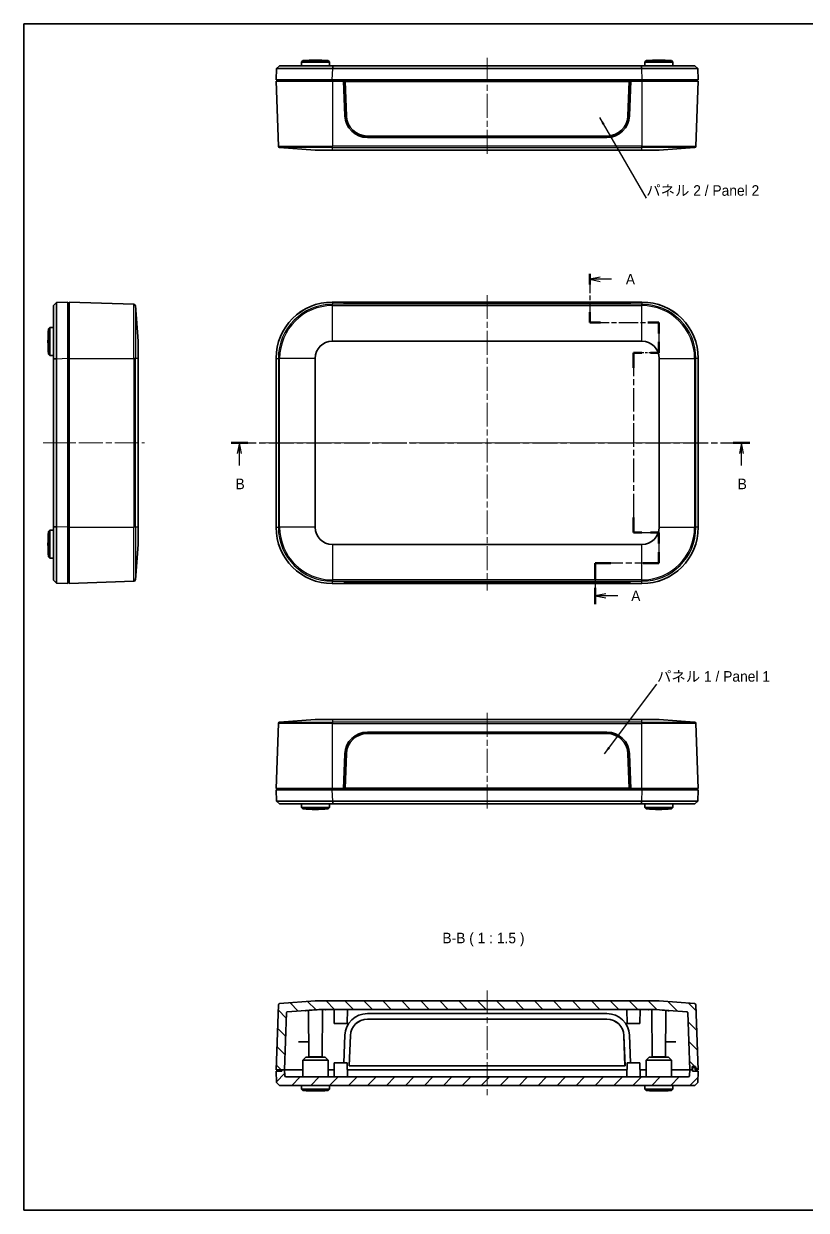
# Model space of a CAD drawing. Header units: millimetres. Extents: x 22 to 2802, y 12 to 434.
# Drawn here: x 618.3 to 896.3, y 12 to 433.5 of the extents above; entities that cross this region are included whole.
import ezdxf

# ---------------------------------------------------------------- set-up
doc = ezdxf.new("R2010")
doc.units = ezdxf.units.MM
doc.header["$LTSCALE"] = 1.5
doc.linetypes.add('CHAIN', pattern=[0.3543, 0.2362, -0.0295, 0.0591, -0.0295])
for name, color, linetype, lineweight in [('Border (ISO)', 7, 'Continuous', 35), ('Section Line (ISO)', 7, 'CHAIN', 25), ('Symbol (ISO)', 7, 'Continuous', 18), ('Visible (ISO)', 7, 'Continuous', 35), ('Visible Narrow (ISO)', 7, 'Continuous', 25)]:
    doc.layers.add(name, color=color, linetype=linetype, lineweight=lineweight)
doc.layers.add('Centerline (ISO)', color=131, linetype='Continuous', lineweight=18, true_color=0x7fffff)
doc.layers.add('Hatch (ISO)', color=1, linetype='Continuous', lineweight=18, true_color=0xff0000)
doc.styles.add('QCADDimTextStyle', font='txt')
doc.styles.add('textstyle10', font='')
doc.styles.add('textstyle11', font='')
doc.styles.add('textstyle131', font='')
doc.styles.add('textstyle132', font='')
doc.styles.add('textstyle133', font='')
doc.styles.add('textstyle8', font='')
doc.styles.add('textstyle9', font='')
doc.styles.get('textstyle10').set_extended_font_data('MS PGothic')
doc.styles.get('textstyle11').set_extended_font_data('MS PGothic')
doc.styles.get('textstyle131').set_extended_font_data('MS PGothic')
doc.styles.get('textstyle132').set_extended_font_data('MS PGothic')
doc.styles.get('textstyle133').set_extended_font_data('MS PGothic')
doc.styles.get('textstyle8').set_extended_font_data('MS PGothic')
doc.styles.get('textstyle9').set_extended_font_data('MS PGothic')
doc.dimstyles.new('QCADDimStyle', dxfattribs={"dimtxt": 1.8, "dimasz": 1.8, "dimexe": 0.18, "dimexo": 0.0625, "dimgap": 0.09, "dimtad": 1, "dimtoh": 1, "dimdec": 4, "dimzin": 0, "dimdsep": 46, "dimtxsty": 'QCADDimTextStyle', "dimcen": 0.09, "dimadec": 0, "dimazin": 0, "dimtfac": 1, "dimtdec": 4, "dimtofl": 0, "dimtmove": 0, "dimatfit": 3, "dimfxl": 1, "dimtolj": 1, "dimtzin": 0, "dimarcsym": 0})

# ---------------------------------------------------------------- blocks, each defined once
blk = doc.blocks.new('図面枠 tk図枠')
at = {"layer": 'Border (ISO)'}
for p, q in [((14.5, 289), (405.5, 289)), ((14.5, 289), (14.5, 8)), ((14.5, 8), (405.5, 8))]:
    blk.add_line(p, q, dxfattribs=at)
blk = doc.blocks.new('2dTransSection0')
at = {"layer": 'Section Line (ISO)', "linetype": 'CHAIN', "ltscale": 12.728812}
blk.add_line((148.58, 229.74), (148.58, 218.21), dxfattribs=at)
at = {"layer": 'Section Line (ISO)', "linetype": 'Continuous', "lineweight": 50}
for p, q in [((148.58, 229.74), (148.58, 227.23)), ((148.58, 220.72), (148.58, 218.21)), ((148.58, 218.21), (151.17, 218.21)), ((162.36, 218.21), (164.95, 218.21)), ((164.95, 218.21), (164.95, 215.65)), ((164.95, 213.65), (164.95, 211.08)), ((160.95, 211.08), (158.95, 211.08)), ((158.95, 211.08), (158.95, 207.51)), ((164.95, 211.08), (162.95, 211.08)), ((158.95, 172.09), (158.95, 168.52)), ((158.95, 168.52), (160.95, 168.52)), ((162.95, 168.52), (164.95, 168.52)), ((164.95, 168.52), (164.95, 165.89)), ((164.95, 163.89), (164.95, 161.27)), ((153.56, 161.27), (149.86, 161.27)), ((149.86, 161.27), (149.86, 157.42)), ((164.95, 161.27), (161.25, 161.27)), ((149.86, 155.42), (149.86, 151.57))]:
    blk.add_line(p, q, dxfattribs=at)
at = {"layer": 'Section Line (ISO)', "linetype": 'Continuous'}
for p, q in [((151.08, 228.99), (148.58, 228.49)), ((151.08, 228.49), (148.58, 228.49)), ((148.58, 228.49), (151.08, 227.99)), ((153.74, 228.49), (151.08, 228.49)), ((152.36, 154), (149.86, 153.5)), ((152.36, 153.5), (149.86, 153.5)), ((149.86, 153.5), (152.36, 153)), ((155.22, 153.5), (152.36, 153.5))]:
    blk.add_line(p, q, dxfattribs=at)
at = {"layer": 'Section Line (ISO)', "linetype": 'CHAIN', "ltscale": 12.959731}
blk.add_line((148.58, 218.21), (164.95, 218.21), dxfattribs=at)
at = {"layer": 'Section Line (ISO)', "linetype": 'CHAIN', "ltscale": 12.886459}
blk.add_line((164.95, 218.21), (164.95, 211.08), dxfattribs=at)
at = {"layer": 'Section Line (ISO)', "linetype": 'CHAIN', "ltscale": 6.667144}
blk.add_line((164.95, 211.08), (158.95, 211.08), dxfattribs=at)
at = {"layer": 'Section Line (ISO)', "linetype": 'CHAIN', "ltscale": 15.721538}
blk.add_line((158.95, 211.08), (158.95, 168.52), dxfattribs=at)
at = {"layer": 'Section Line (ISO)', "linetype": 'CHAIN', "ltscale": 11.290419}
blk.add_line((158.95, 168.52), (164.95, 168.52), dxfattribs=at)
at = {"layer": 'Section Line (ISO)', "linetype": 'CHAIN', "ltscale": 13.063694}
blk.add_line((164.95, 168.52), (164.95, 161.27), dxfattribs=at)
at = {"layer": 'Section Line (ISO)', "linetype": 'CHAIN', "ltscale": 16.076231}
blk.add_line((164.95, 161.27), (149.86, 161.27), dxfattribs=at)
at = {"layer": 'Section Line (ISO)', "linetype": 'CHAIN', "ltscale": 16.499989}
blk.add_line((149.86, 161.27), (149.86, 151.57), dxfattribs=at)
at = {"layer": 'Section Line (ISO)', "char_height": 2.5, "attachment_point": 7}
for insert, style in [((157.13, 227.25), 'textstyle8'), ((158.41, 152.25), 'textstyle9')]:
    blk.add_mtext('A', dxfattribs=dict(at, insert=insert, style=style))
blk = doc.blocks.new('2dTransSection1')
at = {"layer": 'Section Line (ISO)', "linetype": 'CHAIN', "ltscale": 16.787035}
blk.add_line((63.62, 189.76), (186.52, 189.76), dxfattribs=at)
at = {"layer": 'Section Line (ISO)', "linetype": 'Continuous', "lineweight": 50}
for p, q in [((63.62, 189.76), (67.57, 189.76)), ((182.57, 189.76), (186.52, 189.76))]:
    blk.add_line(p, q, dxfattribs=at)
at = {"layer": 'Section Line (ISO)', "linetype": 'Continuous'}
for p, q in [((65.59, 189.76), (65.09, 187.26)), ((65.59, 187.26), (65.59, 189.76)), ((66.09, 187.26), (65.59, 189.76)), ((184.54, 189.76), (184.04, 187.26)), ((184.54, 187.26), (184.54, 189.76)), ((185.04, 187.26), (184.54, 189.76)), ((65.59, 184.38), (65.59, 187.26)), ((184.54, 184.38), (184.54, 187.26))]:
    blk.add_line(p, q, dxfattribs=at)
at = {"layer": 'Section Line (ISO)', "char_height": 2.5, "attachment_point": 7}
for insert, style in [((64.67, 178.76), 'textstyle10'), ((183.63, 178.76), 'textstyle11')]:
    blk.add_mtext('B', dxfattribs=dict(at, insert=insert, style=style))

msp = doc.modelspace()

# ---------------------------------------------------------------- hatches: boundary and pattern name
at = {"layer": 'Hatch (ISO)'}
h = msp.add_hatch(dxfattribs=at)
h.set_pattern_fill('ANSI31', color=256, scale=38.1, angle=90.0002, style=0, pattern_type=0)
h.set_pattern_definition([(135.0002, (596.5, -1e-13), (-3.36758, -3.36761), [])])
edge = h.paths.add_edge_path(flags=0)
edge.add_ellipse((856.62, 84.91), major_axis=(0.5, 0.017), ratio=1, start_angle=0, end_angle=83.6157)
edge.add_line((856.66, 85.41), (844.07, 86.37))
edge.add_line((844.07, 86.37), (721.78, 86.37))
edge.add_line((721.78, 86.37), (709.19, 85.41))
edge.add_ellipse((709.23, 84.91), major_axis=(-0.038, 0.499), ratio=1, start_angle=0, end_angle=83.6157)
edge.add_line((708.73, 84.93), (707.92, 61.87))
edge.add_line((707.92, 61.87), (709.92, 61.87))
edge.add_line((709.92, 61.87), (710.92, 61.87))
edge.add_line((710.92, 61.87), (711.63, 82.2))
edge.add_ellipse((711.93, 82.19), major_axis=(-0.3, 0.01), ratio=1, start_angle=-83.6157, end_angle=0, ccw=False)
edge.add_line((711.91, 82.49), (723.37, 83.37))
edge.add_line((723.37, 83.37), (842.47, 83.37))
edge.add_line((842.47, 83.37), (853.94, 82.49))
edge.add_ellipse((853.91, 82.19), major_axis=(0.023, 0.299), ratio=1, start_angle=-83.6157, end_angle=0, ccw=False)
edge.add_line((854.21, 82.2), (854.92, 61.87))
edge.add_line((854.92, 61.87), (855.82, 61.87))
edge.add_line((855.82, 61.87), (855.82, 63.07))
edge.add_line((855.82, 63.07), (856.92, 63.07))
edge.add_line((856.92, 63.07), (856.92, 61.87))
edge.add_line((856.92, 61.87), (857.92, 61.87))
edge.add_line((857.92, 61.87), (857.12, 84.93))
h = msp.add_hatch(dxfattribs=at)
h.set_pattern_fill('ANSI31', color=256, scale=38.1, style=0, pattern_type=0)
h.set_pattern_definition([(45, (596.5, 0), (-3.3676, 3.3676), [])])
edge = h.paths.add_edge_path(flags=0)
edge.add_line((709.1, 56.37), (856.75, 56.37))
edge.add_line((856.75, 56.37), (857.78, 57.37))
edge.add_line((857.78, 57.37), (857.92, 61.37))
edge.add_line((857.92, 61.37), (855.92, 61.37))
edge.add_line((855.92, 61.37), (855.92, 61.87))
edge.add_line((855.92, 61.87), (855.82, 61.87))
edge.add_line((855.82, 61.87), (854.92, 61.87))
edge.add_line((854.92, 61.87), (854.85, 59.85))
edge.add_ellipse((854.35, 59.87), major_axis=(0.5, -0.017), ratio=1, start_angle=-88, end_angle=0, ccw=False)
edge.add_line((854.35, 59.37), (711.49, 59.37))
edge.add_ellipse((711.49, 59.87), major_axis=(0, -0.5), ratio=1, start_angle=-88, end_angle=0, ccw=False)
edge.add_line((710.99, 59.85), (710.92, 61.87))
edge.add_line((710.92, 61.87), (709.92, 61.87))
edge.add_line((709.92, 61.87), (709.92, 61.37))
edge.add_line((709.92, 61.37), (707.92, 61.37))
edge.add_line((707.92, 61.37), (708.06, 57.37))
edge.add_line((708.06, 57.37), (709.1, 56.37))

# ---------------------------------------------------------------- linework, layer by layer
at = {"layer": 'Centerline (ISO)', "linetype": 'CHAIN', "ltscale": 23.990969}
for p, q in [((782.92, 421.34), (782.92, 386.28)), ((782.92, 337.12), (782.92, 232.15)), ((625.12, 284.63), (661.18, 284.63)), ((704.17, 284.63), (860.41, 284.63)), ((782.92, 188.69), (782.92, 153.63)), ((782.92, 90.12), (782.92, 52.62))]:
    msp.add_line(p, q, dxfattribs=at)
at = {"layer": 'Visible (ISO)'}
for p, q in [((708.06, 417.59), (707.92, 413.59)), ((708.06, 417.59), (709.1, 418.59)), ((716.95, 419.89), (716.92, 418.59)), ((717.45, 420.39), (716.95, 419.89)), ((726.9, 419.89), (716.95, 419.89)), ((717.45, 420.39), (726.39, 420.39)), ((726.39, 420.39), (726.9, 419.89)), ((726.9, 419.89), (726.92, 418.59)), ((728.05, 417.59), (728.09, 417.59)), ((837.76, 418.59), (728.09, 418.59)), ((728.09, 417.59), (837.76, 417.59)), ((837.76, 417.59), (837.8, 417.59)), ((838.95, 419.89), (838.92, 418.59)), ((839.45, 420.39), (838.95, 419.89)), ((848.9, 419.89), (838.95, 419.89)), ((839.45, 420.39), (848.39, 420.39)), ((848.39, 420.39), (848.9, 419.89)), ((848.9, 419.89), (848.92, 418.59)), ((856.75, 418.59), (857.78, 417.59)), ((857.92, 413.59), (857.78, 417.59)), ((727.91, 413.59), (707.92, 413.59)), ((727.92, 413.09), (707.92, 413.09)), ((707.92, 413.09), (708.73, 390.03)), ((708.42, 413.59), (708.42, 413.09)), ((727.91, 413.59), (837.94, 413.59)), ((727.92, 413.09), (731.92, 413.09)), ((833.92, 413.09), (731.92, 413.09)), ((732.35, 400.81), (731.92, 413.09)), ((732.42, 413.08), (731.92, 413.08)), ((833.42, 413.08), (732.42, 413.08)), ((732.42, 413.08), (732.86, 400.82)), ((732.42, 413.08), (732.47, 413.02)), ((832.98, 400.82), (833.42, 413.08)), ((833.42, 413.08), (833.38, 413.02)), ((833.92, 413.08), (833.42, 413.08)), ((833.92, 413.09), (833.49, 400.81)), ((833.92, 413.09), (837.92, 413.09)), ((857.92, 413.09), (837.92, 413.09)), ((857.92, 413.59), (837.94, 413.59)), ((857.92, 413.09), (857.12, 390.03)), ((857.42, 413.09), (857.42, 413.59)), ((732.91, 400.77), (732.47, 413.02)), ((732.47, 413.02), (833.38, 413.02)), ((833.38, 413.02), (832.94, 400.77)), ((825.5, 393.09), (740.35, 393.09)), ((825.49, 393.59), (740.36, 393.59)), ((721.78, 388.59), (709.19, 389.55)), ((727.92, 388.59), (721.78, 388.59)), ((727.92, 388.59), (837.92, 388.59)), ((844.07, 388.59), (837.92, 388.59)), ((844.07, 388.59), (856.66, 389.55)), ((628.87, 333.46), (629.87, 334.5)), ((633.87, 334.63), (629.87, 334.5)), ((633.87, 334.63), (633.87, 314.65)), ((634.37, 334.13), (633.87, 334.13)), ((634.37, 334.63), (634.37, 314.63)), ((634.37, 334.63), (657.43, 333.83)), ((658.87, 320.78), (657.91, 333.37)), ((727.91, 334.63), (727.92, 334.63)), ((727.92, 334.63), (731.92, 334.63)), ((731.92, 334.63), (833.92, 334.63)), ((732.35, 334.21), (731.92, 334.63)), ((732.46, 334.17), (732.47, 334.51)), ((732.87, 334.12), (732.47, 334.51)), ((732.47, 334.51), (833.38, 334.51)), ((825.5, 333.94), (740.35, 333.94)), ((833.38, 334.51), (832.98, 334.12)), ((833.39, 334.17), (833.38, 334.51)), ((833.92, 334.63), (833.49, 334.21)), ((833.92, 334.63), (837.92, 334.63)), ((837.92, 334.63), (837.94, 334.63)), ((627.07, 325.1), (627.57, 325.61)), ((627.07, 316.17), (627.07, 325.1)), ((627.57, 325.61), (628.87, 325.63)), ((627.57, 325.61), (627.57, 315.66)), ((658.87, 320.78), (658.87, 314.63)), ((727.92, 320.78), (837.92, 320.78)), ((627.07, 316.17), (627.57, 315.66)), ((627.57, 315.66), (628.87, 315.63)), ((628.87, 314.47), (628.87, 254.8)), ((629.87, 314.47), (629.87, 314.51)), ((629.87, 254.8), (629.87, 314.47)), ((633.87, 254.62), (633.87, 314.65)), ((634.37, 254.63), (634.37, 314.63)), ((658.87, 254.63), (658.87, 314.63)), ((707.92, 314.63), (707.92, 314.65)), ((707.92, 254.63), (707.92, 314.63)), ((721.78, 254.63), (721.78, 314.63)), ((844.07, 314.63), (844.07, 254.63)), ((857.92, 314.65), (857.92, 314.63)), ((857.92, 314.63), (857.92, 254.63)), ((633.87, 289.63), (634.37, 289.63)), ((634.37, 279.63), (633.87, 279.63)), ((627.07, 253.1), (627.57, 253.61)), ((627.07, 244.17), (627.07, 253.1)), ((627.57, 253.61), (628.87, 253.63)), ((627.57, 253.61), (627.57, 243.66)), ((629.87, 254.76), (629.87, 254.8)), ((633.87, 254.62), (633.87, 234.63)), ((634.37, 254.63), (634.37, 234.63)), ((658.87, 254.63), (658.87, 248.49)), ((707.92, 254.62), (707.92, 254.63)), ((857.92, 254.63), (857.92, 254.62)), ((658.87, 248.49), (657.91, 235.9)), ((837.92, 248.49), (727.92, 248.49)), ((627.07, 244.17), (627.57, 243.66)), ((627.57, 243.66), (628.87, 243.63)), ((629.87, 234.77), (628.87, 235.81)), ((629.87, 234.77), (633.87, 234.63)), ((633.87, 235.13), (634.37, 235.13)), ((634.37, 234.63), (657.43, 235.44)), ((727.92, 234.63), (727.91, 234.63)), ((731.92, 234.63), (727.92, 234.63)), ((731.92, 234.63), (732.35, 235.06)), ((833.92, 234.63), (731.92, 234.63)), ((732.46, 235.1), (732.47, 234.76)), ((732.47, 234.76), (732.87, 235.15)), ((833.38, 234.76), (732.47, 234.76)), ((740.35, 235.33), (825.5, 235.33)), ((832.98, 235.15), (833.38, 234.76)), ((833.39, 235.1), (833.38, 234.76)), ((833.49, 235.06), (833.92, 234.63)), ((837.92, 234.63), (833.92, 234.63)), ((837.94, 234.63), (837.92, 234.63)), ((721.78, 186.38), (709.19, 185.42)), ((721.78, 186.38), (727.92, 186.38)), ((837.92, 186.38), (727.92, 186.38)), ((837.92, 186.38), (844.07, 186.38)), ((844.07, 186.38), (856.66, 185.42)), ((707.92, 161.88), (708.73, 184.94)), ((740.35, 181.88), (825.5, 181.88)), ((740.36, 181.38), (825.49, 181.38)), ((857.92, 161.88), (857.12, 184.94)), ((731.92, 161.88), (732.35, 174.16)), ((732.86, 174.15), (732.42, 161.89)), ((732.47, 161.95), (732.91, 174.2)), ((832.94, 174.2), (833.38, 161.95)), ((833.42, 161.89), (832.98, 174.15)), ((833.49, 174.16), (833.92, 161.88)), ((707.92, 161.88), (727.92, 161.88)), ((707.92, 161.38), (727.91, 161.38)), ((707.92, 161.38), (708.06, 157.38)), ((708.42, 161.88), (708.42, 161.38)), ((837.94, 161.38), (727.91, 161.38)), ((731.92, 161.88), (727.92, 161.88)), ((731.92, 161.89), (732.42, 161.89)), ((731.92, 161.88), (833.92, 161.88)), ((732.42, 161.89), (732.47, 161.95)), ((732.42, 161.89), (833.42, 161.89)), ((833.38, 161.95), (732.47, 161.95)), ((833.42, 161.89), (833.38, 161.95)), ((833.42, 161.89), (833.92, 161.89)), ((837.92, 161.88), (833.92, 161.88)), ((837.92, 161.88), (857.92, 161.88)), ((837.94, 161.38), (857.92, 161.38)), ((857.42, 161.38), (857.42, 161.88)), ((857.78, 157.38), (857.92, 161.38)), ((709.1, 156.38), (708.06, 157.38)), ((716.95, 155.08), (716.92, 156.38)), ((726.9, 155.08), (726.92, 156.38)), ((728.09, 157.38), (728.05, 157.38)), ((837.76, 157.38), (728.09, 157.38)), ((728.09, 156.38), (837.76, 156.38)), ((837.8, 157.38), (837.76, 157.38)), ((838.95, 155.08), (838.92, 156.38)), ((848.9, 155.08), (848.92, 156.38)), ((857.78, 157.38), (856.75, 156.38)), ((716.95, 155.08), (726.9, 155.08)), ((717.45, 154.58), (716.95, 155.08)), ((726.39, 154.58), (717.45, 154.58)), ((726.39, 154.58), (726.9, 155.08)), ((838.95, 155.08), (848.9, 155.08)), ((839.45, 154.58), (838.95, 155.08)), ((848.39, 154.58), (839.45, 154.58)), ((848.39, 154.58), (848.9, 155.08)), ((708.73, 84.93), (707.92, 61.87)), ((721.78, 86.37), (709.19, 85.41)), ((844.07, 86.37), (721.78, 86.37)), ((856.66, 85.41), (844.07, 86.37)), ((857.92, 61.87), (857.12, 84.93)), ((710.92, 61.87), (711.63, 82.2)), ((711.91, 82.49), (723.37, 83.37)), ((719.52, 66.47), (719.44, 83.01)), ((723.37, 83.37), (842.47, 83.37)), ((724.32, 66.47), (724.41, 83.32)), ((728.62, 78.37), (728.6, 83.37)), ((733.22, 78.37), (733.25, 83.37)), ((740.35, 81.87), (825.5, 81.87)), ((832.62, 78.37), (832.6, 83.37)), ((837.22, 78.37), (837.25, 83.37)), ((841.52, 66.47), (841.44, 83.32)), ((842.47, 83.37), (853.94, 82.49)), ((846.32, 66.47), (846.41, 83.01)), ((846.41, 83.01), (846.41, 83.01)), ((854.21, 82.2), (854.92, 61.87)), ((733.22, 78.37), (728.62, 78.37)), ((740.36, 79.87), (825.49, 79.87)), ((837.22, 78.37), (832.62, 78.37)), ((716.36, 71.87), (719.5, 71.87)), ((732.01, 64.37), (732.35, 74.15)), ((733.93, 63.28), (734.31, 74.04)), ((734.34, 74.06), (733.95, 63.33)), ((831.9, 63.33), (831.51, 74.06)), ((831.53, 74.04), (831.92, 63.28)), ((833.49, 74.15), (833.84, 64.37)), ((849.49, 71.87), (846.35, 71.87)), ((717.47, 65.37), (717.44, 59.67)), ((718.47, 66.37), (717.47, 65.37)), ((726.38, 65.37), (717.47, 65.37)), ((718.47, 66.37), (725.37, 66.37)), ((724.32, 66.47), (719.52, 66.47)), ((725.37, 66.37), (726.38, 65.37)), ((726.38, 65.37), (726.41, 59.67)), ((728.62, 64.37), (728.6, 59.37)), ((728.62, 64.37), (733.22, 64.37)), ((733.22, 64.37), (733.25, 59.37)), ((733.93, 63.28), (733.95, 63.33)), ((831.92, 63.28), (733.93, 63.28)), ((733.95, 63.33), (831.9, 63.33)), ((831.92, 63.28), (831.9, 63.33)), ((832.62, 64.37), (832.6, 59.37)), ((832.62, 64.37), (837.22, 64.37)), ((837.22, 64.37), (837.25, 59.37)), ((839.47, 65.37), (839.44, 59.67)), ((840.47, 66.37), (839.47, 65.37)), ((848.38, 65.37), (839.47, 65.37)), ((840.47, 66.37), (847.37, 66.37)), ((846.32, 66.47), (841.52, 66.47)), ((847.37, 66.37), (848.38, 65.37)), ((848.38, 65.37), (848.41, 59.67)), ((707.92, 61.87), (710.92, 61.87)), ((709.92, 61.37), (707.92, 61.37)), ((707.92, 61.37), (708.06, 57.37)), ((708.42, 61.37), (708.42, 61.87)), ((710.92, 61.87), (709.92, 61.87)), ((709.92, 61.87), (709.92, 61.37)), ((710.99, 59.85), (710.92, 61.87)), ((717.45, 61.87), (710.92, 61.87)), ((854.35, 59.37), (711.49, 59.37)), ((727.42, 61.87), (726.4, 61.87)), ((727.41, 61.87), (728.61, 61.87)), ((728.61, 61.87), (727.42, 61.87)), ((733.24, 61.87), (832.61, 61.87)), ((837.24, 61.87), (838.43, 61.87)), ((838.42, 61.87), (837.24, 61.87)), ((839.45, 61.87), (838.42, 61.87)), ((854.92, 61.87), (848.4, 61.87)), ((854.92, 61.87), (854.85, 59.85)), ((855.92, 61.87), (854.92, 61.87)), ((854.92, 61.87), (855.82, 61.87)), ((855.82, 61.87), (855.82, 63.07)), ((855.82, 63.07), (856.92, 63.07)), ((855.92, 62.67), (855.82, 62.67)), ((856.82, 62.67), (855.92, 62.67)), ((855.92, 61.97), (855.92, 62.67)), ((855.92, 61.87), (855.92, 61.97)), ((855.92, 61.37), (855.92, 61.87)), ((857.92, 61.37), (855.92, 61.37)), ((856.82, 62.67), (856.82, 61.97)), ((856.82, 61.97), (856.82, 61.87)), ((856.82, 61.87), (856.92, 61.87)), ((856.92, 63.07), (856.92, 61.87)), ((856.92, 61.87), (857.92, 61.87)), ((857.42, 61.87), (857.42, 61.37)), ((857.78, 57.37), (857.92, 61.37)), ((708.06, 57.37), (709.1, 56.37)), ((709.1, 56.37), (856.75, 56.37)), ((716.95, 55.07), (716.92, 56.37)), ((716.95, 55.07), (726.9, 55.07)), ((717.45, 54.57), (716.95, 55.07)), ((726.39, 54.57), (726.9, 55.07)), ((726.9, 55.07), (726.92, 56.37)), ((838.95, 55.07), (838.92, 56.37)), ((838.95, 55.07), (848.9, 55.07)), ((839.45, 54.57), (838.95, 55.07)), ((848.39, 54.57), (848.9, 55.07)), ((848.9, 55.07), (848.92, 56.37)), ((856.75, 56.37), (857.78, 57.37)), ((726.39, 54.57), (717.45, 54.57)), ((848.39, 54.57), (839.45, 54.57))]:
    msp.add_line(p, q, dxfattribs=at)
for centre, radius, start, end in [((721.92, 370.57), 50.02, 84.8747, 95.1253), ((843.92, 370.57), 50.02, 84.8747, 95.1253), ((740.35, 401.09), 8, 182.0045, 270), ((825.5, 401.09), 8, 270, 357.9955), ((709.23, 390.05), 0.5, 182, 265.6157), ((856.62, 390.05), 0.5, 274.3843, 358), ((657.41, 333.33), 0.5, 4.3843, 88), ((727.92, 314.63), 20, 90, 180), ((837.92, 314.63), 20, 0, 90), ((676.89, 320.63), 50.02, 174.8747, 185.1253), ((727.92, 314.63), 6.14, 90, 180), ((837.92, 314.63), 6.14, 0, 90), ((676.89, 248.63), 50.02, 174.8747, 185.1253), ((727.92, 254.63), 20, 180, 270), ((727.92, 254.63), 6.14, 180, 270), ((837.92, 254.63), 6.14, 270, 0), ((837.92, 254.63), 20, 270, 0), ((657.41, 235.94), 0.5, 272, 355.6157), ((709.23, 184.92), 0.5, 94.3843, 178), ((740.35, 173.88), 8, 90, 177.9955), ((825.5, 173.88), 8, 2.0045, 90), ((856.62, 184.92), 0.5, 2, 85.6157), ((721.92, 204.4), 50.02, 264.8747, 275.1253), ((843.92, 204.4), 50.02, 264.8747, 275.1253), ((709.23, 84.91), 0.5, 94.3843, 178), ((856.62, 84.91), 0.5, 2, 85.6157), ((711.93, 82.19), 0.3, 94.3843, 178), ((740.35, 73.87), 8, 90, 177.9955), ((825.5, 73.87), 8, 2.0045, 90), ((853.91, 82.19), 0.3, 2, 85.6157), ((711.49, 59.87), 0.5, 182, 270), ((717.14, 59.67), 0.3, 270, 359.7), ((726.71, 59.67), 0.3, 180.3, 270), ((839.14, 59.67), 0.3, 270, 359.7), ((848.71, 59.67), 0.3, 180.3, 270), ((854.35, 59.87), 0.5, 270, 358), ((721.92, 104.39), 50.02, 264.8747, 275.1253), ((843.92, 104.39), 50.02, 264.8747, 275.1253)]:
    msp.add_arc(centre, radius, start, end, dxfattribs=at)
for centre, major_axis, ratio, start_param, end_param in [((740.36, 401.08), (-7.5, 0), 0.999391, 0.035882, 1.570796), ((740.36, 401.04), (-7.45, 0), 0.999391, 0.035882, 1.570796), ((825.49, 401.08), (7.5, 0), 0.999391, 4.712389, 6.247303), ((825.49, 401.04), (7.45, 0), 0.999391, 4.712389, 6.247303), ((727.94, 314.62), (-14.16, 14.16), 0.998783, 5.498396, 7.067974), ((740.35, 334.22), (8, 0), 0.034921, 3.176578, 4.712389), ((825.5, 334.22), (8, 0), 0.034921, 4.712389, 6.2482), ((837.91, 314.62), (14.16, 14.16), 0.998783, 5.498396, 7.067974), ((727.94, 254.65), (-14.16, -14.16), 0.998783, 5.498396, 7.067974), ((837.91, 254.65), (14.16, -14.16), 0.998783, 5.498396, 7.067974), ((740.35, 235.05), (-8, 0), 0.034921, 4.712389, 6.2482), ((825.5, 235.05), (-8, 0), 0.034921, 3.176578, 4.712389), ((740.36, 173.89), (-7.5, 0), 0.999391, 4.712389, 6.247303), ((740.36, 173.93), (-7.45, 0), 0.999391, 4.712389, 6.247303), ((825.49, 173.89), (7.5, 0), 0.999391, 0.035882, 1.570796), ((825.49, 173.93), (7.45, 0), 0.999391, 0.035882, 1.570796), ((740.36, 73.82), (-6.05, 0), 0.999391, 4.712389, 6.247303), ((740.36, 73.85), (-6.03, 0), 0.999391, 4.712389, 6.247303), ((825.49, 73.82), (6.05, 0), 0.999391, 0.035882, 1.570796), ((825.49, 73.85), (6.03, 0), 0.999391, 0.035882, 1.570796)]:
    msp.add_ellipse(centre, major_axis=major_axis, ratio=ratio, start_param=start_param, end_param=end_param, dxfattribs=at)
for points, knots in [([(708.06, 417.59), (708.06, 417.59), (709.43, 417.59), (714.21, 417.59), (720.58, 417.59), (725.06, 417.59), (728.05, 417.59)], [-0.783048, -0.783048, -0.783048, -0.783048, -0.335592, 0.111864, 0.335592, 0.783048, 0.783048, 0.783048, 0.783048]), ([(709.1, 418.59), (709.1, 418.59), (709.1, 418.59), (709.1, 418.59), (709.1, 418.59), (709.1, 418.59)], [-0.003309779, -0.003309779, -0.003309779, -0.003309779, -0.001654889, -0.001654889, 0, 0, 0, 0]), ([(728.05, 418.59), (725.22, 418.59), (720.97, 418.59), (714.93, 418.59), (710.4, 418.59), (709.1, 418.59), (709.1, 418.59)], [-0.783048, -0.783048, -0.783048, -0.783048, -0.335592, -0.111864, 0.335592, 0.783048, 0.783048, 0.783048, 0.783048]), ([(728.09, 418.59), (728.08, 418.59), (728.07, 418.59), (728.06, 418.59), (728.06, 418.59), (728.05, 418.59)], [-0.003309779, -0.003309779, -0.003309779, -0.003309779, -0.001654889, -0.001654889, 0, 0, 0, 0]), ([(837.79, 418.59), (837.79, 418.59), (837.78, 418.59), (837.77, 418.59), (837.77, 418.59), (837.76, 418.59)], [-0.003309779, -0.003309779, -0.003309779, -0.003309779, -0.001654889, -0.001654889, 0, 0, 0, 0]), ([(856.75, 418.59), (856.74, 418.59), (855.77, 418.59), (851.97, 418.59), (846.3, 418.59), (840.63, 418.59), (837.79, 418.59)], [-0.783048, -0.783048, -0.783048, -0.783048, -0.335592, -0.111864, 0.335592, 0.783048, 0.783048, 0.783048, 0.783048]), ([(837.8, 417.59), (840.79, 417.59), (846.77, 417.59), (852.76, 417.59), (856.76, 417.59), (857.78, 417.59), (857.78, 417.59)], [-0.783048, -0.783048, -0.783048, -0.783048, -0.335592, 0.111864, 0.335592, 0.783048, 0.783048, 0.783048, 0.783048]), ([(856.75, 418.59), (856.75, 418.59), (856.75, 418.59), (856.75, 418.59), (856.75, 418.59), (856.75, 418.59)], [-0.003309779, -0.003309779, -0.003309779, -0.003309779, -0.001654889, -0.001654889, 0, 0, 0, 0]), ([(628.87, 333.46), (628.87, 333.46), (628.87, 332.48), (628.87, 328.68), (628.87, 323.01), (628.87, 317.34), (628.87, 314.51)], [-0.783048, -0.783048, -0.783048, -0.783048, -0.335592, -0.111864, 0.335592, 0.783048, 0.783048, 0.783048, 0.783048]), ([(628.87, 333.46), (628.87, 333.46), (628.87, 333.46), (628.87, 333.46), (628.87, 333.46), (628.87, 333.46)], [-0.003309779, -0.003309779, -0.003309779, -0.003309779, -0.001654889, -0.001654889, 0, 0, 0, 0]), ([(629.87, 314.51), (629.87, 317.5), (629.87, 323.48), (629.87, 329.47), (629.87, 333.47), (629.87, 334.5), (629.87, 334.5)], [-0.783048, -0.783048, -0.783048, -0.783048, -0.335592, 0.111864, 0.335592, 0.783048, 0.783048, 0.783048, 0.783048]), ([(628.87, 314.51), (628.87, 314.5), (628.87, 314.49), (628.87, 314.48), (628.87, 314.48), (628.87, 314.47)], [-0.003309779, -0.003309779, -0.003309779, -0.003309779, -0.001654889, -0.001654889, 0, 0, 0, 0]), ([(628.87, 254.8), (628.87, 254.79), (628.87, 254.79), (628.87, 254.78), (628.87, 254.77), (628.87, 254.76)], [-0.003309779, -0.003309779, -0.003309779, -0.003309779, -0.001654889, -0.001654889, 0, 0, 0, 0]), ([(628.87, 254.76), (628.87, 251.93), (628.87, 246.26), (628.87, 240.59), (628.87, 236.79), (628.87, 235.81), (628.87, 235.81)], [-0.783048, -0.783048, -0.783048, -0.783048, -0.335592, 0.111864, 0.335592, 0.783048, 0.783048, 0.783048, 0.783048]), ([(629.87, 234.77), (629.87, 234.77), (629.87, 235.8), (629.87, 239.8), (629.87, 245.79), (629.87, 251.77), (629.87, 254.76)], [-0.783048, -0.783048, -0.783048, -0.783048, -0.335592, -0.111864, 0.335592, 0.783048, 0.783048, 0.783048, 0.783048]), ([(628.87, 235.81), (628.87, 235.81), (628.87, 235.81), (628.87, 235.81), (628.87, 235.81), (628.87, 235.81)], [-0.003309779, -0.003309779, -0.003309779, -0.003309779, -0.001654889, -0.001654889, 0, 0, 0, 0]), ([(728.05, 157.38), (725.06, 157.38), (720.58, 157.38), (714.21, 157.38), (709.43, 157.38), (708.06, 157.38), (708.06, 157.38)], [-0.783048, -0.783048, -0.783048, -0.783048, -0.335592, -0.111864, 0.335592, 0.783048, 0.783048, 0.783048, 0.783048]), ([(709.1, 156.38), (709.1, 156.38), (710.4, 156.38), (714.93, 156.38), (720.97, 156.38), (725.22, 156.38), (728.05, 156.38)], [-0.783048, -0.783048, -0.783048, -0.783048, -0.335592, 0.111864, 0.335592, 0.783048, 0.783048, 0.783048, 0.783048]), ([(709.1, 156.38), (709.1, 156.38), (709.1, 156.38), (709.1, 156.38), (709.1, 156.38), (709.1, 156.38)], [-0.003309779, -0.003309779, -0.003309779, -0.003309779, -0.001654889, -0.001654889, 0, 0, 0, 0]), ([(728.05, 156.38), (728.06, 156.38), (728.06, 156.38), (728.07, 156.38), (728.08, 156.38), (728.09, 156.38)], [-0.003309779, -0.003309779, -0.003309779, -0.003309779, -0.001654889, -0.001654889, 0, 0, 0, 0]), ([(837.76, 156.38), (837.77, 156.38), (837.77, 156.38), (837.78, 156.38), (837.79, 156.38), (837.79, 156.38)], [-0.003309779, -0.003309779, -0.003309779, -0.003309779, -0.001654889, -0.001654889, 0, 0, 0, 0]), ([(837.79, 156.38), (840.63, 156.38), (844.88, 156.38), (850.91, 156.38), (855.44, 156.38), (856.74, 156.38), (856.75, 156.38)], [-0.783048, -0.783048, -0.783048, -0.783048, -0.335592, -0.111864, 0.335592, 0.783048, 0.783048, 0.783048, 0.783048]), ([(857.78, 157.38), (857.78, 157.38), (856.42, 157.38), (851.64, 157.38), (845.27, 157.38), (840.79, 157.38), (837.8, 157.38)], [-0.783048, -0.783048, -0.783048, -0.783048, -0.335592, 0.111864, 0.335592, 0.783048, 0.783048, 0.783048, 0.783048]), ([(856.75, 156.38), (856.75, 156.38), (856.75, 156.38), (856.75, 156.38), (856.75, 156.38), (856.75, 156.38)], [-0.003309779, -0.003309779, -0.003309779, -0.003309779, -0.001654889, -0.001654889, 0, 0, 0, 0]), ([(725.55, 83.24), (725.55, 83.24), (725.54, 83.24), (725.49, 83.26), (725.43, 83.27), (725.24, 83.29), (725.09, 83.3), (724.69, 83.32), (724.42, 83.32), (723.81, 83.31), (723.45, 83.3), (722.72, 83.26), (722.32, 83.24), (721.53, 83.19), (721.13, 83.16), (720.36, 83.09), (720, 83.06), (719.36, 83), (719.08, 82.97), (718.62, 82.92), (718.44, 82.89), (718.29, 82.87), (718.26, 82.86), (718.26, 82.86), (718.26, 82.86), (718.26, 82.86)], [0.073794, 0.073794, 0.073794, 0.073794, 0.107434, 0.107434, 0.166528, 0.166528, 0.255719, 0.255719, 0.366176, 0.366176, 0.482242, 0.482242, 0.599242, 0.599242, 0.719741, 0.719741, 0.841211, 0.841211, 0.959397, 0.959397, 1.082607, 1.082607, 1.132947, 1.132947, 1.13528, 1.13528, 1.13528, 1.13528]), ([(842.8, 83.28), (842.51, 83.3), (842.23, 83.31), (841.64, 83.32), (841.33, 83.32), (840.83, 83.31), (840.62, 83.29), (840.41, 83.26), (840.36, 83.25), (840.3, 83.24), (840.29, 83.24), (840.29, 83.24)], [0.7171931, 0.7171931, 0.7171931, 0.7171931, 0.8083096, 0.8083096, 0.9241193, 0.9241193, 1.0400661, 1.0400661, 1.0954159, 1.0954159, 1.130366, 1.130366, 1.130366, 1.130366]), ([(847.59, 82.86), (847.59, 82.86), (847.58, 82.86), (847.56, 82.86), (847.52, 82.87), (847.4, 82.89), (847.29, 82.91), (846.97, 82.95), (846.74, 82.98), (846.17, 83.03), (845.83, 83.06), (845.35, 83.1), (845.23, 83.11), (845.12, 83.12)], [0.0678022, 0.0678022, 0.0678022, 0.0678022, 0.0858567, 0.0858567, 0.132542, 0.132542, 0.2135118, 0.2135118, 0.32339, 0.32339, 0.4460056, 0.4460056, 0.481986, 0.481986, 0.481986, 0.481986]), ([(715.94, 71.87), (715.95, 71.87), (715.97, 71.87), (716, 71.87), (716.02, 71.87), (716.07, 71.87), (716.11, 71.87), (716.19, 71.87), (716.22, 71.87), (716.28, 71.87), (716.3, 71.87), (716.33, 71.87), (716.35, 71.87), (716.36, 71.87)], [-0.04727385, -0.04727385, -0.04727385, -0.04727385, -0.04101899, -0.04101899, -0.03476318, -0.03476318, -0.02365145, -0.02365145, -0.01253674, -0.01253674, -0.0062682, -0.0062682, 0, 0, 0, 0]), ([(849.49, 71.87), (849.5, 71.87), (849.52, 71.87), (849.55, 71.87), (849.57, 71.87), (849.62, 71.87), (849.66, 71.87), (849.73, 71.87), (849.77, 71.87), (849.83, 71.87), (849.84, 71.87), (849.88, 71.87), (849.9, 71.87), (849.91, 71.87)], [-0.04726842, -0.04726842, -0.04726842, -0.04726842, -0.04101601, -0.04101601, -0.03476324, -0.03476324, -0.02365015, -0.02365015, -0.01253751, -0.01253751, -0.00626829, -0.00626829, 0, 0, 0, 0])]:
    msp.add_open_spline(points, degree=3, knots=knots, dxfattribs=at)
at = {"layer": 'Visible Narrow (ISO)'}
for p, q in [((709.1, 418.59), (708.06, 417.59)), ((727.91, 413.59), (728.05, 417.59)), ((728.05, 417.59), (728.05, 418.59)), ((728.09, 418.59), (728.09, 417.59)), ((837.76, 417.59), (837.76, 418.59)), ((837.79, 418.59), (837.8, 417.59)), ((837.8, 417.59), (837.94, 413.59)), ((857.78, 417.59), (856.75, 418.59)), ((727.92, 413.09), (727.92, 413.59)), ((727.92, 413.09), (727.92, 390.03)), ((837.92, 413.59), (837.92, 413.09)), ((837.92, 413.09), (837.92, 390.03)), ((732.86, 400.82), (732.91, 400.77)), ((832.98, 400.82), (832.94, 400.77)), ((708.73, 390.03), (727.92, 390.03)), ((727.92, 389.55), (709.19, 389.55)), ((837.92, 390.03), (727.92, 390.03)), ((727.92, 389.55), (727.92, 390.03)), ((727.92, 388.59), (727.92, 389.55)), ((727.92, 389.55), (837.92, 389.55)), ((837.92, 390.03), (857.12, 390.03)), ((837.92, 389.55), (837.92, 390.03)), ((856.66, 389.55), (837.92, 389.55)), ((837.92, 388.59), (837.92, 389.55)), ((629.87, 334.5), (628.87, 333.46)), ((657.43, 314.63), (657.43, 333.83)), ((657.91, 333.37), (657.91, 314.63)), ((727.92, 334.63), (727.92, 333.83)), ((837.92, 333.83), (727.92, 333.83)), ((727.92, 333.37), (727.92, 333.83)), ((727.92, 320.78), (727.92, 333.37)), ((727.92, 333.37), (837.92, 333.37)), ((837.92, 334.63), (837.92, 333.83)), ((837.92, 333.37), (837.92, 333.83)), ((837.92, 320.78), (837.92, 333.37)), ((628.87, 314.51), (629.87, 314.51)), ((629.87, 314.47), (628.87, 314.47)), ((629.87, 314.51), (633.87, 314.65)), ((633.87, 314.63), (634.37, 314.63)), ((634.37, 314.63), (657.43, 314.63)), ((657.91, 314.63), (657.43, 314.63)), ((657.43, 314.63), (657.43, 254.63)), ((658.87, 314.63), (657.91, 314.63)), ((657.91, 254.63), (657.91, 314.63)), ((707.92, 314.63), (708.73, 314.63)), ((709.19, 314.63), (708.73, 314.63)), ((708.73, 314.63), (708.73, 254.63)), ((721.78, 314.63), (709.19, 314.63)), ((709.19, 254.63), (709.19, 314.63)), ((844.07, 314.63), (856.66, 314.63)), ((856.66, 314.63), (857.12, 314.63)), ((856.66, 314.63), (856.66, 254.63)), ((857.12, 254.63), (857.12, 314.63)), ((857.92, 314.63), (857.12, 314.63)), ((628.87, 254.8), (629.87, 254.8)), ((629.87, 254.76), (628.87, 254.76)), ((633.87, 254.62), (629.87, 254.76)), ((634.37, 254.63), (633.87, 254.63)), ((634.37, 254.63), (657.43, 254.63)), ((657.91, 254.63), (657.43, 254.63)), ((657.43, 235.44), (657.43, 254.63)), ((658.87, 254.63), (657.91, 254.63)), ((657.91, 254.63), (657.91, 235.9)), ((707.92, 254.63), (708.73, 254.63)), ((709.19, 254.63), (708.73, 254.63)), ((721.78, 254.63), (709.19, 254.63)), ((844.07, 254.63), (856.66, 254.63)), ((856.66, 254.63), (857.12, 254.63)), ((857.92, 254.63), (857.12, 254.63)), ((727.92, 248.49), (727.92, 235.9)), ((837.92, 235.9), (837.92, 248.49)), ((628.87, 235.81), (629.87, 234.77)), ((727.92, 235.9), (727.92, 235.44)), ((837.92, 235.9), (727.92, 235.9)), ((727.92, 235.44), (837.92, 235.44)), ((727.92, 234.63), (727.92, 235.44)), ((837.92, 235.44), (837.92, 235.9)), ((837.92, 234.63), (837.92, 235.44)), ((727.92, 186.38), (727.92, 185.42)), ((837.92, 185.42), (837.92, 186.38)), ((727.92, 184.94), (708.73, 184.94)), ((709.19, 185.42), (727.92, 185.42)), ((727.92, 185.42), (727.92, 184.94)), ((837.92, 185.42), (727.92, 185.42)), ((727.92, 184.94), (837.92, 184.94)), ((727.92, 161.88), (727.92, 184.94)), ((837.92, 185.42), (856.66, 185.42)), ((837.92, 184.94), (837.92, 185.42)), ((837.92, 161.88), (837.92, 184.94)), ((857.12, 184.94), (837.92, 184.94)), ((732.86, 174.15), (732.91, 174.2)), ((832.98, 174.15), (832.94, 174.2)), ((728.05, 157.38), (727.91, 161.38)), ((727.92, 161.38), (727.92, 161.88)), ((837.94, 161.38), (837.8, 157.38)), ((837.92, 161.88), (837.92, 161.38)), ((708.06, 157.38), (709.1, 156.38)), ((728.05, 156.38), (728.05, 157.38)), ((728.09, 157.38), (728.09, 156.38)), ((837.76, 156.38), (837.76, 157.38)), ((837.8, 157.38), (837.79, 156.38)), ((856.75, 156.38), (857.78, 157.38))]:
    msp.add_line(p, q, dxfattribs=at)
for centre, radius, start, end in [((727.92, 314.63), 19.19, 90, 180), ((727.92, 314.63), 18.73, 90, 180), ((837.92, 314.63), 19.19, 0, 90), ((837.92, 314.63), 18.73, 0, 90), ((727.92, 254.63), 19.19, 180, 270), ((727.92, 254.63), 18.73, 180, 270), ((837.92, 254.63), 18.73, 270, 0), ((837.92, 254.63), 19.19, 270, 0)]:
    msp.add_arc(centre, radius, start, end, dxfattribs=at)

# ---------------------------------------------------------------- block references
at = {"xscale": 1.5, "yscale": 1.5, "zscale": 1.5}
msp.add_blockref('図面枠 tk図枠', (596.5, 0), dxfattribs=at)
at = {"layer": 'Section Line (ISO)', "xscale": 1.5, "yscale": 1.5, "zscale": 1.5}
for name in ['2dTransSection0', '2dTransSection1']:
    msp.add_blockref(name, (596.5, 0), dxfattribs=at)

# ---------------------------------------------------------------- texts
at = {"layer": 'Symbol (ISO)', "color": 7, "char_height": 3.75, "width": 44.6491, "attachment_point": 7, "line_spacing_factor": 1.5}
for s, insert, style in [('{パネル 2 / Panel 2}', (839.44, 372.18), 'textstyle133'), ('{パネル 1 / Panel 1}', (843.27, 199.56), 'textstyle132')]:
    msp.add_mtext(s, dxfattribs=dict(at, insert=insert, style=style))
at = {"layer": 'Symbol (ISO)', "color": 7, "insert": (767.02, 105.71), "char_height": 3.75, "attachment_point": 7, "style": 'textstyle131'}
msp.add_mtext('B-B ( 1 : 1.5 )', dxfattribs=at)

# ---------------------------------------------------------------- leaders
at = {"layer": 'Symbol (ISO)', "color": 100, "true_color": 0x00ff3f}
for points in [[(822.89, 400.2), (839.44, 371.55)], [(824.6, 174.19), (843.27, 198.93)]]:
    msp.add_leader(points, dimstyle='QCADDimStyle', override={"dimscale": 1.5, "dimtxt": 0.18, "dimtad": 0, "dimtih": 1}, dxfattribs=at)

doc.saveas('drawing.dxf')
